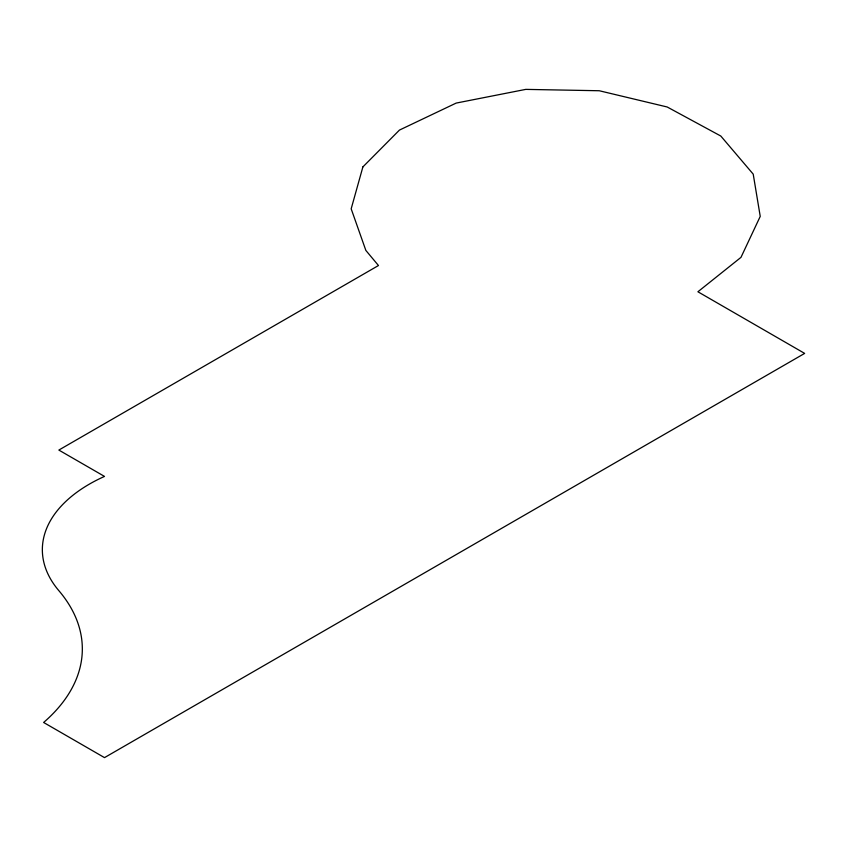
<?xml version="1.0" encoding="UTF-8"?>
<svg xmlns="http://www.w3.org/2000/svg" width="847" height="847" viewBox="0 0 847 847"><rect width="100%" height="100%" fill="white"/><g stroke="black" fill="none" stroke-linecap="round" stroke-linejoin="round"><path stroke-width="1.27" d="M362.887 166.912L351.177 208.817L365.851 250.416L378.471 265.524L58.845 450.064L104.509 476.416A160.718 92.789 0 0 0 58.845 590.655A228.828 132.111 0 0 1 43.621 722.47L104.509 757.62L804.65 353.4L697.907 291.77L740.977 257.361L760.235 216.398L753.216 174.143L720.808 136.039L667.192 106.987L599.263 90.745L525.775 89.38L456.184 103.08L399.456 130.078L362.887 166.912"/></g></svg>
